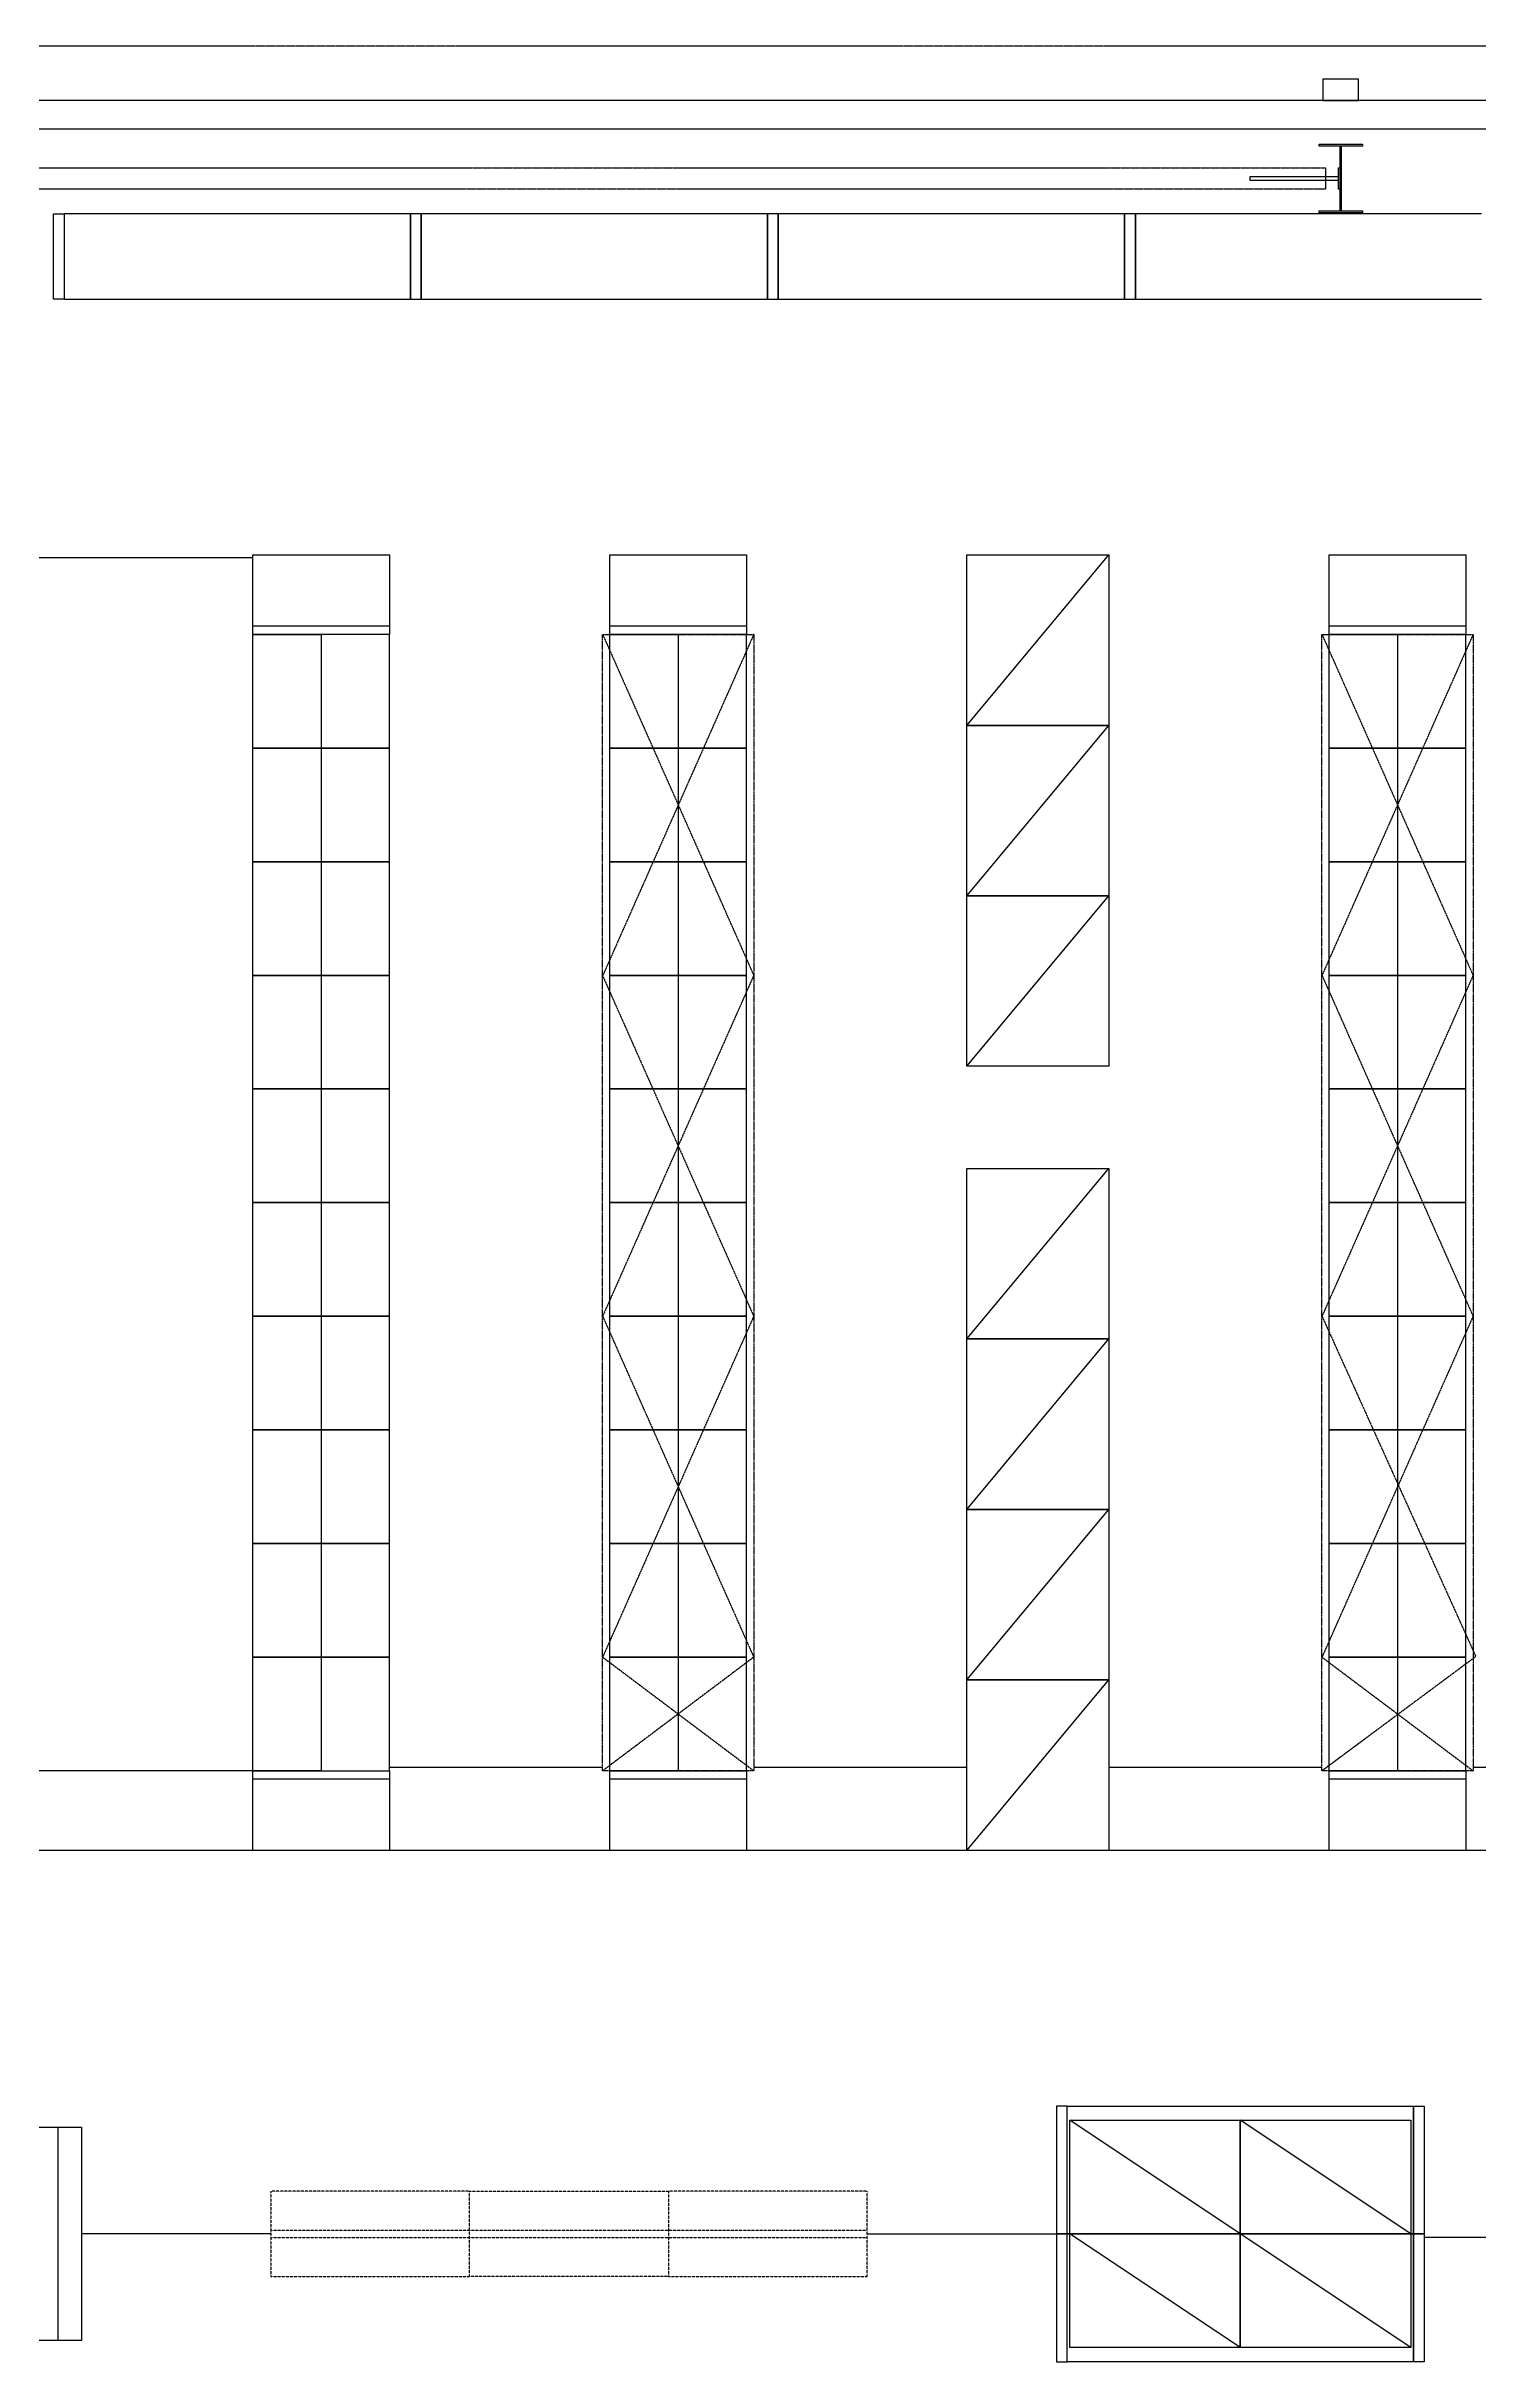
# Model space of a CAD drawing. Header units: millimetres. Extents: x -155 to 94595, y -3153 to 63413.
# Drawn here: x 15879 to 25967, y 46577 to 62877 of the extents above; entities that cross this region are included whole.
import ezdxf

# ---------------------------------------------------------------- set-up
doc = ezdxf.new("R2010")
doc.units = ezdxf.units.MM
for name, pattern in [('REFERENCIA CAMPECHE$0$CA-BASE1$0$HIDDEN2', [0.1875, 0.125, -0.0625]), ('REFERENCIA CAMPECHE$0$DASHEDX2', [38.1, 25.4, -12.7]), ('REFERENCIA CAMPECHE$0$HIDDEN', [0.375, 0.25, -0.125]), ('REFERENCIA CAMPECHE$0$SO-BASE1$0$HIDDEN2', [0.1875, 0.125, -0.0625]), ('TRATTEGGIATA2', [0.375, 0.25, -0.125])]:
    doc.linetypes.add(name, pattern=pattern)
for name, color, linetype in [('2', 193, 'Continuous'), ('4', 251, 'Continuous'), ('5', 1, 'TRATTEGGIATA2'), ('6', 253, 'Continuous'), ('int', 185, 'Continuous'), ('wall', 5, 'Continuous')]:
    doc.layers.add(name, color=color, linetype=linetype)
doc.styles.add('REFERENCIA CAMPECHE$0$LETRITAS', font='ROMAN1.shx', dxfattribs={"width": 1.2, "height": 0.225})
doc.dimstyles.new('arch', dxfattribs={"dimtxt": 0.18, "dimasz": 0.18, "dimexe": 0.18, "dimexo": 0.0625, "dimgap": 0.09, "dimtad": 0, "dimtih": 1, "dimtoh": 1, "dimdec": 4, "dimzin": 0, "dimdsep": 46, "dimtxsty": 'Standard', "dimblk": 'OBLIQUE', "dimcen": 0.09, "dimclrt": 256, "dimadec": 0, "dimazin": 0, "dimtfac": 1, "dimtdec": 4, "dimtofl": 0, "dimtmove": 0, "dimatfit": 3, "dimldrblk": 'OBLIQUE', "dimfxl": 1, "dimtolj": 1, "dimtzin": 0, "dimarcsym": 0})

# ---------------------------------------------------------------- blocks, each defined once
blk = doc.blocks.new('_Oblique')
at = {"color": 0, "linetype": 'ByBlock', "lineweight": -2}
blk.add_line((-0.5, -0.5), (0.5, 0.5), dxfattribs=at)
blk = doc.blocks.new('*D209')
at = {"layer": '6', "color": 0, "lineweight": -2}
blk.add_line((21660, 47477), (22992, 47477), dxfattribs=at)
at = {"layer": 'Defpoints', "color": 0}
for p in [(21660, 47477), (22992, 47477), (22992, 47477)]:
    blk.add_point(p, dxfattribs=at)
at = {"layer": '6', "color": 0, "lineweight": -2, "xscale": 0.3, "yscale": 0.3, "zscale": 0.3, "rotation": 180}
blk.add_blockref('_Oblique', (21660, 47477), dxfattribs=at)
at = {"layer": '6', "color": 0, "lineweight": -2, "xscale": 0.3, "yscale": 0.3, "zscale": 0.3}
blk.add_blockref('_Oblique', (22992, 47477), dxfattribs=at)
at = {"layer": '6', "insert": (22326, 47477), "char_height": 0.225, "attachment_point": 5, "style": 'REFERENCIA CAMPECHE$0$LETRITAS'}
blk.add_mtext('\\A1;1331.80', dxfattribs=at)
blk = doc.blocks.new('*D211')
at = {"layer": '6', "color": 0, "lineweight": -2}
blk.add_line((17460, 47477), (16126, 47477), dxfattribs=at)
at = {"layer": 'Defpoints', "color": 0}
for p in [(16126, 47477), (16126, 47477), (17460, 47477)]:
    blk.add_point(p, dxfattribs=at)
at = {"layer": '6', "color": 0, "lineweight": -2, "xscale": 0.3, "yscale": 0.3, "zscale": 0.3, "rotation": 180}
blk.add_blockref('_Oblique', (16126, 47477), dxfattribs=at)
at = {"layer": '6', "color": 0, "lineweight": -2, "xscale": 0.3, "yscale": 0.3, "zscale": 0.3}
blk.add_blockref('_Oblique', (17460, 47477), dxfattribs=at)
at = {"layer": '6', "insert": (16793, 47477), "char_height": 0.225, "attachment_point": 5, "style": 'REFERENCIA CAMPECHE$0$LETRITAS'}
blk.add_mtext('\\A1;1334.67', dxfattribs=at)
blk = doc.blocks.new('*D215')
at = {"layer": '6', "color": 0, "lineweight": -2}
blk.add_line((26915, 47452), (25583, 47452), dxfattribs=at)
at = {"layer": 'Defpoints', "color": 0}
for p in [(25583, 47477), (25583, 47452), (26915, 47452)]:
    blk.add_point(p, dxfattribs=at)
at = {"layer": '6', "color": 0, "lineweight": -2, "xscale": 0.3, "yscale": 0.3, "zscale": 0.3, "rotation": 180}
blk.add_blockref('_Oblique', (25583, 47452), dxfattribs=at)
at = {"layer": '6', "color": 0, "lineweight": -2, "xscale": 0.3, "yscale": 0.3, "zscale": 0.3}
blk.add_blockref('_Oblique', (26915, 47452), dxfattribs=at)
at = {"layer": '6', "insert": (26249, 47452), "char_height": 0.225, "attachment_point": 5, "style": 'REFERENCIA CAMPECHE$0$LETRITAS'}
blk.add_mtext('\\A1;1332.40', dxfattribs=at)
blk = doc.blocks.new('*D311')
at = {"layer": '6', "color": 0, "lineweight": -2}
blk.add_line((17333, 59276), (15829, 59276), dxfattribs=at)
at = {"layer": 'Defpoints', "color": 0}
for p in [(15829, 59276), (15829, 59274), (17333, 59297)]:
    blk.add_point(p, dxfattribs=at)
at = {"layer": '6', "color": 0, "lineweight": -2, "xscale": 0.3, "yscale": 0.3, "zscale": 0.3, "rotation": 180}
blk.add_blockref('_Oblique', (15829, 59276), dxfattribs=at)
at = {"layer": '6', "color": 0, "lineweight": -2, "xscale": 0.3, "yscale": 0.3, "zscale": 0.3}
blk.add_blockref('_Oblique', (17333, 59276), dxfattribs=at)
at = {"layer": '6', "insert": (16581, 59276), "char_height": 0.225, "attachment_point": 5, "style": 'REFERENCIA CAMPECHE$0$LETRITAS'}
blk.add_mtext('\\A1;1504.02', dxfattribs=at)
blk = doc.blocks.new('*D314')
at = {"layer": '6', "color": 0, "lineweight": -2}
blk.add_line((17333, 50737), (15829, 50737), dxfattribs=at)
at = {"layer": 'Defpoints', "color": 0}
for p in [(15829, 50737), (15829, 50737), (17333, 50737)]:
    blk.add_point(p, dxfattribs=at)
at = {"layer": '6', "color": 0, "lineweight": -2, "xscale": 0.3, "yscale": 0.3, "zscale": 0.3, "rotation": 180}
blk.add_blockref('_Oblique', (15829, 50737), dxfattribs=at)
at = {"layer": '6', "color": 0, "lineweight": -2, "xscale": 0.3, "yscale": 0.3, "zscale": 0.3}
blk.add_blockref('_Oblique', (17333, 50737), dxfattribs=at)
at = {"layer": '6', "insert": (16581, 50737), "char_height": 0.225, "attachment_point": 5, "style": 'REFERENCIA CAMPECHE$0$LETRITAS'}
blk.add_mtext('\\A1;1504.02', dxfattribs=at)
blk = doc.blocks.new('*D315')
at = {"layer": '6', "color": 0, "lineweight": -2}
blk.add_line((19797, 50760), (18297, 50760), dxfattribs=at)
at = {"layer": 'Defpoints', "color": 0}
for p in [(18297, 50760), (18297, 50760), (19797, 50760)]:
    blk.add_point(p, dxfattribs=at)
at = {"layer": '6', "color": 0, "lineweight": -2, "xscale": 0.3, "yscale": 0.3, "zscale": 0.3, "rotation": 180}
blk.add_blockref('_Oblique', (18297, 50760), dxfattribs=at)
at = {"layer": '6', "color": 0, "lineweight": -2, "xscale": 0.3, "yscale": 0.3, "zscale": 0.3}
blk.add_blockref('_Oblique', (19797, 50760), dxfattribs=at)
at = {"layer": '6', "insert": (19047, 50760), "char_height": 0.225, "attachment_point": 5, "style": 'REFERENCIA CAMPECHE$0$LETRITAS'}
blk.add_mtext('\\A1;1500.00', dxfattribs=at)
blk = doc.blocks.new('*D316')
at = {"layer": '6', "color": 0, "lineweight": -2}
blk.add_line((22363, 50760), (20861, 50760), dxfattribs=at)
at = {"layer": 'Defpoints', "color": 0}
for p in [(20861, 50760), (20861, 50760), (22363, 50760)]:
    blk.add_point(p, dxfattribs=at)
at = {"layer": '6', "color": 0, "lineweight": -2, "xscale": 0.3, "yscale": 0.3, "zscale": 0.3, "rotation": 180}
blk.add_blockref('_Oblique', (20861, 50760), dxfattribs=at)
at = {"layer": '6', "color": 0, "lineweight": -2, "xscale": 0.3, "yscale": 0.3, "zscale": 0.3}
blk.add_blockref('_Oblique', (22363, 50760), dxfattribs=at)
at = {"layer": '6', "insert": (21612, 50760), "char_height": 0.225, "attachment_point": 5, "style": 'REFERENCIA CAMPECHE$0$LETRITAS'}
blk.add_mtext('\\A1;1502.00', dxfattribs=at)
blk = doc.blocks.new('*D317')
at = {"layer": '6', "color": 0, "lineweight": -2}
blk.add_line((24863, 50760), (23363, 50760), dxfattribs=at)
at = {"layer": 'Defpoints', "color": 0}
for p in [(23363, 50760), (23363, 50760), (24863, 50760)]:
    blk.add_point(p, dxfattribs=at)
at = {"layer": '6', "color": 0, "lineweight": -2, "xscale": 0.3, "yscale": 0.3, "zscale": 0.3, "rotation": 180}
blk.add_blockref('_Oblique', (23363, 50760), dxfattribs=at)
at = {"layer": '6', "color": 0, "lineweight": -2, "xscale": 0.3, "yscale": 0.3, "zscale": 0.3}
blk.add_blockref('_Oblique', (24863, 50760), dxfattribs=at)
at = {"layer": '6', "insert": (24113, 50760), "char_height": 0.225, "attachment_point": 5, "style": 'REFERENCIA CAMPECHE$0$LETRITAS'}
blk.add_mtext('\\A1;1500.00', dxfattribs=at)
blk = doc.blocks.new('*D318')
at = {"layer": '6', "color": 0, "lineweight": -2}
blk.add_line((27431, 50760), (25927, 50760), dxfattribs=at)
at = {"layer": 'Defpoints', "color": 0}
for p in [(25927, 50760), (25927, 50760), (27431, 50760)]:
    blk.add_point(p, dxfattribs=at)
at = {"layer": '6', "color": 0, "lineweight": -2, "xscale": 0.3, "yscale": 0.3, "zscale": 0.3, "rotation": 180}
blk.add_blockref('_Oblique', (25927, 50760), dxfattribs=at)
at = {"layer": '6', "color": 0, "lineweight": -2, "xscale": 0.3, "yscale": 0.3, "zscale": 0.3}
blk.add_blockref('_Oblique', (27431, 50760), dxfattribs=at)
at = {"layer": '6', "insert": (26679, 50760), "char_height": 0.225, "attachment_point": 5, "style": 'REFERENCIA CAMPECHE$0$LETRITAS'}
blk.add_mtext('\\A1;1504.00', dxfattribs=at)

msp = doc.modelspace()

# ---------------------------------------------------------------- linework, layer by layer
at = {"layer": '2'}
for p, q in [((18443.46, 61696.99), (16005.06, 61696.99)), ((16005.06, 61696.99), (16005.06, 61096.99)), ((18443.46, 61096.99), (18443.46, 61696.99)), ((20958.06, 61696.99), (18519.66, 61696.99)), ((18519.66, 61696.99), (18519.66, 61096.99)), ((20958.06, 61096.99), (20958.06, 61696.99)), ((23472.66, 61696.99), (21034.26, 61696.99)), ((21034.26, 61696.99), (21034.26, 61096.99)), ((23472.66, 61096.99), (23472.66, 61696.99)), ((25987.26, 61696.99), (23548.86, 61696.99)), ((23548.86, 61696.99), (23548.86, 61096.99)), ((16005.06, 61096.99), (18443.46, 61096.99)), ((18519.66, 61096.99), (20958.06, 61096.99)), ((21034.26, 61096.99), (23472.66, 61096.99)), ((23548.86, 61096.99), (25987.26, 61096.99)), ((17332.882, 59296.99), (18296.882, 59296.99)), ((17332.882, 58736.99), (17332.882, 59296.99)), ((18296.882, 59296.99), (18296.882, 58736.99)), ((19846.882, 59296.99), (20810.882, 59296.99)), ((19846.882, 58736.99), (19846.882, 59296.99)), ((20810.882, 59296.99), (20810.882, 58736.99)), ((22362.882, 58096.99), (22362.882, 59296.99)), ((22362.882, 59296.99), (23362.882, 59296.99)), ((22362.882, 58096.99), (23362.882, 59296.99)), ((23362.882, 59296.99), (23362.882, 58096.99)), ((24912.882, 59296.99), (25876.882, 59296.99)), ((24912.882, 58736.99), (24912.882, 59296.99)), ((25876.882, 59296.99), (25876.882, 58736.99)), ((17332.882, 58796.99), (18296.882, 58796.99)), ((18296.882, 58736.99), (17332.882, 58736.99)), ((17332.882, 57936.99), (17332.882, 58736.99)), ((17332.882, 58736.99), (17814.882, 58736.99)), ((17814.882, 58736.99), (17814.882, 57936.99)), ((18296.882, 58736.99), (17814.882, 58736.99)), ((17814.882, 58736.99), (17814.882, 57936.99)), ((18296.882, 57936.99), (18296.882, 58736.99)), ((19846.882, 58796.99), (20810.882, 58796.99)), ((20810.882, 58736.99), (19846.882, 58736.99)), ((19846.882, 57936.99), (19846.882, 58736.99)), ((19846.882, 58736.99), (20328.882, 58736.99)), ((20328.882, 58736.99), (20328.882, 57936.99)), ((20810.882, 58736.99), (20328.882, 58736.99)), ((20328.882, 58736.99), (20328.882, 57936.99)), ((20810.882, 57936.99), (20810.882, 58736.99)), ((24912.882, 58796.99), (25876.882, 58796.99)), ((25876.882, 58736.99), (24912.882, 58736.99)), ((24912.882, 57936.99), (24912.882, 58736.99)), ((24912.882, 58736.99), (25394.882, 58736.99)), ((25394.882, 58736.99), (25394.882, 57936.99)), ((25876.882, 58736.99), (25394.882, 58736.99)), ((25394.882, 58736.99), (25394.882, 57936.99)), ((25876.882, 57936.99), (25876.882, 58736.99)), ((23362.882, 58096.99), (22362.882, 58096.99)), ((22362.882, 56896.99), (22362.882, 58096.99)), ((22362.882, 58096.99), (23362.882, 58096.99)), ((22362.882, 56896.99), (23362.882, 58096.99)), ((23362.882, 58096.99), (23362.882, 56896.99)), ((17332.882, 57136.99), (17332.882, 57936.99)), ((17332.882, 57936.99), (17814.882, 57936.99)), ((17814.882, 57936.99), (17332.882, 57936.99)), ((17814.882, 57936.99), (17814.882, 57136.99)), ((18296.882, 57936.99), (17814.882, 57936.99)), ((17814.882, 57936.99), (17814.882, 57136.99)), ((17814.882, 57936.99), (18296.882, 57936.99)), ((18296.882, 57136.99), (18296.882, 57936.99)), ((19846.882, 57136.99), (19846.882, 57936.99)), ((19846.882, 57936.99), (20328.882, 57936.99)), ((20328.882, 57936.99), (19846.882, 57936.99)), ((20328.882, 57936.99), (20328.882, 57136.99)), ((20810.882, 57936.99), (20328.882, 57936.99)), ((20328.882, 57936.99), (20328.882, 57136.99)), ((20328.882, 57936.99), (20810.882, 57936.99)), ((20810.882, 57136.99), (20810.882, 57936.99)), ((24912.882, 57136.99), (24912.882, 57936.99)), ((24912.882, 57936.99), (25394.882, 57936.99)), ((25394.882, 57936.99), (24912.882, 57936.99)), ((25394.882, 57936.99), (25394.882, 57136.99)), ((25876.882, 57936.99), (25394.882, 57936.99)), ((25394.882, 57936.99), (25394.882, 57136.99)), ((25394.882, 57936.99), (25876.882, 57936.99)), ((25876.882, 57136.99), (25876.882, 57936.99)), ((17814.882, 57136.99), (17332.882, 57136.99)), ((17332.882, 56336.99), (17332.882, 57136.99)), ((17332.882, 57136.99), (17814.882, 57136.99)), ((17814.882, 57136.99), (18296.882, 57136.99)), ((17814.882, 57136.99), (17814.882, 56336.99)), ((18296.882, 57136.99), (17814.882, 57136.99)), ((17814.882, 57136.99), (17814.882, 56336.99)), ((18296.882, 56336.99), (18296.882, 57136.99)), ((20328.882, 57136.99), (19846.882, 57136.99)), ((19846.882, 56336.99), (19846.882, 57136.99)), ((19846.882, 57136.99), (20328.882, 57136.99)), ((20328.882, 57136.99), (20810.882, 57136.99)), ((20328.882, 57136.99), (20328.882, 56336.99)), ((20810.882, 57136.99), (20328.882, 57136.99)), ((20328.882, 57136.99), (20328.882, 56336.99)), ((20810.882, 56336.99), (20810.882, 57136.99)), ((25394.882, 57136.99), (24912.882, 57136.99)), ((24912.882, 56336.99), (24912.882, 57136.99)), ((24912.882, 57136.99), (25394.882, 57136.99)), ((25394.882, 57136.99), (25876.882, 57136.99)), ((25394.882, 57136.99), (25394.882, 56336.99)), ((25876.882, 57136.99), (25394.882, 57136.99)), ((25394.882, 57136.99), (25394.882, 56336.99)), ((25876.882, 56336.99), (25876.882, 57136.99)), ((23362.882, 56896.99), (22362.882, 56896.99)), ((22362.882, 55696.99), (22362.882, 56896.99)), ((22362.882, 56896.99), (23362.882, 56896.99)), ((22362.882, 55696.99), (23362.882, 56896.99)), ((23362.882, 56896.99), (23362.882, 55696.99)), ((17814.882, 56336.99), (17332.882, 56336.99)), ((17332.882, 55536.99), (17332.882, 56336.99)), ((17332.882, 56336.99), (17814.882, 56336.99)), ((17814.882, 56336.99), (18296.882, 56336.99)), ((17814.882, 56336.99), (17814.882, 55536.99)), ((18296.882, 56336.99), (17814.882, 56336.99)), ((17814.882, 56336.99), (17814.882, 55536.99)), ((18296.882, 55536.99), (18296.882, 56336.99)), ((20328.882, 56336.99), (19846.882, 56336.99)), ((19846.882, 55536.99), (19846.882, 56336.99)), ((19846.882, 56336.99), (20328.882, 56336.99)), ((20328.882, 56336.99), (20810.882, 56336.99)), ((20328.882, 56336.99), (20328.882, 55536.99)), ((20810.882, 56336.99), (20328.882, 56336.99)), ((20328.882, 56336.99), (20328.882, 55536.99)), ((20810.882, 55536.99), (20810.882, 56336.99)), ((25394.882, 56336.99), (24912.882, 56336.99)), ((24912.882, 55536.99), (24912.882, 56336.99)), ((24912.882, 56336.99), (25394.882, 56336.99)), ((25394.882, 56336.99), (25876.882, 56336.99)), ((25394.882, 56336.99), (25394.882, 55536.99)), ((25876.882, 56336.99), (25394.882, 56336.99)), ((25394.882, 56336.99), (25394.882, 55536.99)), ((25876.882, 55536.99), (25876.882, 56336.99)), ((23362.882, 55696.99), (22362.882, 55696.99)), ((17814.882, 55536.99), (17332.882, 55536.99)), ((17332.882, 54736.99), (17332.882, 55536.99)), ((17332.882, 55536.99), (17814.882, 55536.99)), ((17814.882, 55536.99), (18296.882, 55536.99)), ((17814.882, 55536.99), (17814.882, 54736.99)), ((18296.882, 55536.99), (17814.882, 55536.99)), ((17814.882, 55536.99), (17814.882, 54736.99)), ((18296.882, 54736.99), (18296.882, 55536.99)), ((20328.882, 55536.99), (19846.882, 55536.99)), ((19846.882, 54736.99), (19846.882, 55536.99)), ((19846.882, 55536.99), (20328.882, 55536.99)), ((20328.882, 55536.99), (20810.882, 55536.99)), ((20328.882, 55536.99), (20328.882, 54736.99)), ((20810.882, 55536.99), (20328.882, 55536.99)), ((20328.882, 55536.99), (20328.882, 54736.99)), ((20810.882, 54736.99), (20810.882, 55536.99)), ((25394.882, 55536.99), (24912.882, 55536.99)), ((24912.882, 54736.99), (24912.882, 55536.99)), ((24912.882, 55536.99), (25394.882, 55536.99)), ((25394.882, 55536.99), (25876.882, 55536.99)), ((25394.882, 55536.99), (25394.882, 54736.99)), ((25876.882, 55536.99), (25394.882, 55536.99)), ((25394.882, 55536.99), (25394.882, 54736.99)), ((25876.882, 54736.99), (25876.882, 55536.99)), ((22362.882, 53776.99), (22362.882, 54976.99)), ((22362.882, 54976.99), (23362.882, 54976.99)), ((22362.882, 53776.99), (23362.882, 54976.99)), ((23362.882, 54976.99), (23362.882, 53776.99)), ((17814.882, 54736.99), (17332.882, 54736.99)), ((17332.882, 53936.99), (17332.882, 54736.99)), ((17332.882, 54736.99), (17814.882, 54736.99)), ((17814.882, 54736.99), (18296.882, 54736.99)), ((17814.882, 54736.99), (17814.882, 53936.99)), ((18296.882, 54736.99), (17814.882, 54736.99)), ((17814.882, 54736.99), (17814.882, 53936.99)), ((18296.882, 53936.99), (18296.882, 54736.99)), ((20328.882, 54736.99), (19846.882, 54736.99)), ((19846.882, 53936.99), (19846.882, 54736.99)), ((19846.882, 54736.99), (20328.882, 54736.99)), ((20328.882, 54736.99), (20810.882, 54736.99)), ((20328.882, 54736.99), (20328.882, 53936.99)), ((20810.882, 54736.99), (20328.882, 54736.99)), ((20328.882, 54736.99), (20328.882, 53936.99)), ((20810.882, 53936.99), (20810.882, 54736.99)), ((25394.882, 54736.99), (24912.882, 54736.99)), ((24912.882, 53936.99), (24912.882, 54736.99)), ((24912.882, 54736.99), (25394.882, 54736.99)), ((25394.882, 54736.99), (25876.882, 54736.99)), ((25394.882, 54736.99), (25394.882, 53936.99)), ((25876.882, 54736.99), (25394.882, 54736.99)), ((25394.882, 54736.99), (25394.882, 53936.99)), ((25876.882, 53936.99), (25876.882, 54736.99)), ((17814.882, 53936.99), (17332.882, 53936.99)), ((17332.882, 53136.99), (17332.882, 53936.99)), ((17332.882, 53936.99), (17814.882, 53936.99)), ((17814.882, 53936.99), (18296.882, 53936.99)), ((17814.882, 53936.99), (17814.882, 53136.99)), ((18296.882, 53936.99), (17814.882, 53936.99)), ((17814.882, 53936.99), (17814.882, 53136.99)), ((18296.882, 53136.99), (18296.882, 53936.99)), ((20328.882, 53936.99), (19846.882, 53936.99)), ((19846.882, 53136.99), (19846.882, 53936.99)), ((19846.882, 53936.99), (20328.882, 53936.99)), ((20328.882, 53936.99), (20810.882, 53936.99)), ((20328.882, 53936.99), (20328.882, 53136.99)), ((20810.882, 53936.99), (20328.882, 53936.99)), ((20328.882, 53936.99), (20328.882, 53136.99)), ((20810.882, 53136.99), (20810.882, 53936.99)), ((25394.882, 53936.99), (24912.882, 53936.99)), ((24912.882, 53136.99), (24912.882, 53936.99)), ((24912.882, 53936.99), (25394.882, 53936.99)), ((25394.882, 53936.99), (25876.882, 53936.99)), ((25394.882, 53936.99), (25394.882, 53136.99)), ((25876.882, 53936.99), (25394.882, 53936.99)), ((25394.882, 53936.99), (25394.882, 53136.99)), ((25876.882, 53136.99), (25876.882, 53936.99)), ((23362.882, 53776.99), (22362.882, 53776.99)), ((22362.882, 52576.99), (22362.882, 53776.99)), ((22362.882, 53776.99), (23362.882, 53776.99)), ((22362.882, 52576.99), (23362.882, 53776.99)), ((23362.882, 53776.99), (23362.882, 52576.99)), ((17814.882, 53136.99), (17332.882, 53136.99)), ((17332.882, 52336.99), (17332.882, 53136.99)), ((17332.882, 53136.99), (17814.882, 53136.99)), ((17814.882, 53136.99), (18296.882, 53136.99)), ((17814.882, 53136.99), (17814.882, 52336.99)), ((18296.882, 53136.99), (17814.882, 53136.99)), ((17814.882, 53136.99), (17814.882, 52336.99)), ((18296.882, 52336.99), (18296.882, 53136.99)), ((20328.882, 53136.99), (19846.882, 53136.99)), ((19846.882, 52336.99), (19846.882, 53136.99)), ((19846.882, 53136.99), (20328.882, 53136.99)), ((20328.882, 53136.99), (20810.882, 53136.99)), ((20328.882, 53136.99), (20328.882, 52336.99)), ((20810.882, 53136.99), (20328.882, 53136.99)), ((20328.882, 53136.99), (20328.882, 52336.99)), ((20810.882, 52336.99), (20810.882, 53136.99)), ((25394.882, 53136.99), (24912.882, 53136.99)), ((24912.882, 52336.99), (24912.882, 53136.99)), ((24912.882, 53136.99), (25394.882, 53136.99)), ((25394.882, 53136.99), (25876.882, 53136.99)), ((25394.882, 53136.99), (25394.882, 52336.99)), ((25876.882, 53136.99), (25394.882, 53136.99)), ((25394.882, 53136.99), (25394.882, 52336.99)), ((25876.882, 52336.99), (25876.882, 53136.99)), ((23362.882, 52576.99), (22362.882, 52576.99)), ((22362.882, 51376.99), (22362.882, 52576.99)), ((22362.882, 52576.99), (23362.882, 52576.99)), ((22362.882, 51376.99), (23362.882, 52576.99)), ((23362.882, 52576.99), (23362.882, 51376.99)), ((17814.882, 52336.99), (17332.882, 52336.99)), ((17332.882, 51536.99), (17332.882, 52336.99)), ((17332.882, 52336.99), (17814.882, 52336.99)), ((17814.882, 52336.99), (18296.882, 52336.99)), ((17814.882, 52336.99), (17814.882, 51536.99)), ((18296.882, 52336.99), (17814.882, 52336.99)), ((17814.882, 52336.99), (17814.882, 51536.99)), ((18296.882, 51536.99), (18296.882, 52336.99)), ((20328.882, 52336.99), (19846.882, 52336.99)), ((19846.882, 51536.99), (19846.882, 52336.99)), ((19846.882, 52336.99), (20328.882, 52336.99)), ((20328.882, 52336.99), (20810.882, 52336.99)), ((20328.882, 52336.99), (20328.882, 51536.99)), ((20810.882, 52336.99), (20328.882, 52336.99)), ((20328.882, 52336.99), (20328.882, 51536.99)), ((20810.882, 51536.99), (20810.882, 52336.99)), ((25394.882, 52336.99), (24912.882, 52336.99)), ((24912.882, 51536.99), (24912.882, 52336.99)), ((24912.882, 52336.99), (25394.882, 52336.99)), ((25394.882, 52336.99), (25876.882, 52336.99)), ((25394.882, 52336.99), (25394.882, 51536.99)), ((25876.882, 52336.99), (25394.882, 52336.99)), ((25394.882, 52336.99), (25394.882, 51536.99)), ((25876.882, 51536.99), (25876.882, 52336.99)), ((17814.882, 51536.99), (17332.882, 51536.99)), ((17332.882, 50736.99), (17332.882, 51536.99)), ((17332.882, 51536.99), (17814.882, 51536.99)), ((17814.882, 51536.99), (18296.882, 51536.99)), ((17814.882, 51536.99), (17814.882, 50736.99)), ((18296.882, 51536.99), (17814.882, 51536.99)), ((17814.882, 51536.99), (17814.882, 50736.99)), ((18296.882, 50736.99), (18296.882, 51536.99)), ((20328.882, 51536.99), (19846.882, 51536.99)), ((19846.882, 50736.99), (19846.882, 51536.99)), ((19846.882, 51536.99), (20328.882, 51536.99)), ((20328.882, 51536.99), (20810.882, 51536.99)), ((20328.882, 51536.99), (20328.882, 50736.99)), ((20810.882, 51536.99), (20328.882, 51536.99)), ((20328.882, 51536.99), (20328.882, 50736.99)), ((20810.882, 50736.99), (20810.882, 51536.99)), ((25394.882, 51536.99), (24912.882, 51536.99)), ((24912.882, 50736.99), (24912.882, 51536.99)), ((24912.882, 51536.99), (25394.882, 51536.99)), ((25394.882, 51536.99), (25876.882, 51536.99)), ((25394.882, 51536.99), (25394.882, 50736.99)), ((25876.882, 51536.99), (25394.882, 51536.99)), ((25394.882, 51536.99), (25394.882, 50736.99)), ((25876.882, 50736.99), (25876.882, 51536.99)), ((23362.882, 51376.99), (22362.882, 51376.99)), ((22362.882, 50176.99), (22362.882, 51376.99)), ((22362.882, 51376.99), (23362.882, 51376.99)), ((22362.882, 50176.99), (23362.882, 51376.99)), ((23362.882, 51376.99), (23362.882, 50176.99)), ((17814.882, 50736.99), (17332.882, 50736.99)), ((17332.882, 50176.99), (17332.882, 50736.99)), ((17332.882, 50736.99), (18296.882, 50736.99)), ((17814.882, 50736.99), (18296.882, 50736.99)), ((18296.882, 50736.99), (18296.882, 50176.99)), ((20328.882, 50736.99), (19846.882, 50736.99)), ((19846.882, 50176.99), (19846.882, 50736.99)), ((19846.882, 50736.99), (20810.882, 50736.99)), ((20328.882, 50736.99), (20810.882, 50736.99)), ((20810.882, 50736.99), (20810.882, 50176.99)), ((25394.882, 50736.99), (24912.882, 50736.99)), ((24912.882, 50176.99), (24912.882, 50736.99)), ((24912.882, 50736.99), (25876.882, 50736.99)), ((25394.882, 50736.99), (25876.882, 50736.99)), ((25876.882, 50736.99), (25876.882, 50176.99)), ((18296.882, 50676.99), (17332.882, 50676.99)), ((20810.882, 50676.99), (19846.882, 50676.99)), ((25876.882, 50676.99), (24912.882, 50676.99)), ((18296.882, 50176.99), (17332.882, 50176.99)), ((20810.882, 50176.99), (19846.882, 50176.99)), ((23362.882, 50176.99), (22362.882, 50176.99)), ((25876.882, 50176.99), (24912.882, 50176.99)), ((23068.395, 47476.99), (23068.395, 48376.99)), ((23068.395, 48376.99), (25506.795, 48376.99)), ((23087.595, 47476.99), (23087.595, 48276.99)), ((23087.595, 48276.99), (24287.595, 48276.99)), ((24287.595, 47476.99), (23087.595, 48276.99)), ((24287.595, 48276.99), (24287.595, 47476.99)), ((24287.595, 47476.99), (24287.595, 48276.99)), ((24287.595, 48276.99), (25487.595, 48276.99)), ((25487.595, 47476.99), (24287.595, 48276.99)), ((25487.595, 48276.99), (25487.595, 47476.99)), ((25506.795, 48376.99), (25506.795, 47476.99)), ((15405.727, 48226.99), (16125.727, 48226.99)), ((15960.727, 48226.99), (15960.727, 46726.99)), ((16125.727, 48226.99), (16125.727, 46726.99)), ((25506.795, 47476.99), (23068.395, 47476.99)), ((23068.395, 46576.99), (23068.395, 47476.99)), ((23068.395, 47476.99), (25506.795, 47476.99)), ((23087.595, 46676.99), (23087.595, 47476.99)), ((23087.595, 47476.99), (24287.595, 47476.99)), ((24287.595, 46676.99), (23087.595, 47476.99)), ((24287.595, 47476.99), (23087.595, 47476.99)), ((24287.595, 47476.99), (24287.595, 46676.99)), ((24287.595, 46676.99), (24287.595, 47476.99)), ((24287.595, 47476.99), (25487.595, 47476.99)), ((25487.595, 46676.99), (24287.595, 47476.99)), ((25487.595, 47476.99), (24287.595, 47476.99)), ((25487.595, 47476.99), (25487.595, 46676.99)), ((25506.795, 47476.99), (25506.795, 46576.99)), ((16125.727, 46726.99), (15405.727, 46726.99)), ((24287.595, 46676.99), (23087.595, 46676.99)), ((25487.595, 46676.99), (24287.595, 46676.99)), ((25506.795, 46576.99), (23068.395, 46576.99))]:
    msp.add_line(p, q, dxfattribs=at)
at = {"layer": '2', "linetype": 'REFERENCIA CAMPECHE$0$DASHEDX2', "ltscale": 0.0075}
for p, q in [((18860.398, 47776.99), (17460.398, 47776.99)), ((17460.398, 47776.99), (17460.398, 47176.99)), ((18860.398, 47176.99), (18860.398, 47776.99)), ((18860.398, 47176.99), (18860.398, 47776.99)), ((18860.398, 47776.99), (20260.398, 47776.99)), ((20260.398, 47776.99), (20260.398, 47176.99)), ((21660.398, 47776.99), (20260.398, 47776.99)), ((20260.398, 47776.99), (20260.398, 47176.99)), ((21660.398, 47176.99), (21660.398, 47776.99)), ((17460.398, 47501.99), (21660.398, 47501.99)), ((17460.398, 47451.99), (21660.398, 47451.99)), ((17460.398, 47176.99), (18860.398, 47176.99)), ((20260.398, 47176.99), (18860.398, 47176.99)), ((20260.398, 47176.99), (21660.398, 47176.99))]:
    msp.add_line(p, q, dxfattribs=at)
at = {"layer": '4'}
msp.add_lwpolyline([(24869.86, 62496.989), (25119.86, 62496.989), (25119.86, 62646.989), (24869.86, 62646.989)], close=True, dxfattribs=at)
at = {"layer": '5', "linetype": 'REFERENCIA CAMPECHE$0$SO-BASE1$0$HIDDEN2'}
msp.add_line((94584.86, 62877.489), (204.86, 62877.489), dxfattribs=at)
at = {"layer": '5', "ltscale": 2.5}
msp.add_lwpolyline([(46208.882, 62296.99), (46208.882, 62296.99), (46205.882, 50176.99), (10138.86, 50176.99)], dxfattribs=at)
at = {"layer": 'int'}
for p, q in [((15928.86, 61096.99), (15928.86, 61696.99)), ((15928.86, 61696.99), (16005.06, 61696.99)), ((16005.06, 61696.99), (16005.06, 61096.99)), ((18443.46, 61696.99), (18443.46, 61096.99)), ((18519.66, 61696.99), (18443.46, 61696.99)), ((18519.66, 61096.99), (18519.66, 61696.99)), ((20958.06, 61696.99), (20958.06, 61096.99)), ((21034.26, 61696.99), (20958.06, 61696.99)), ((21034.26, 61096.99), (21034.26, 61696.99)), ((23472.66, 61696.99), (23472.66, 61096.99)), ((23548.86, 61696.99), (23472.66, 61696.99)), ((23548.86, 61096.99), (23548.86, 61696.99)), ((16005.06, 61096.99), (15928.86, 61096.99)), ((18443.46, 61096.99), (18519.66, 61096.99)), ((20958.06, 61096.99), (21034.26, 61096.99)), ((23472.66, 61096.99), (23548.86, 61096.99)), ((23068.395, 48376.99), (22992.195, 48376.99)), ((22992.195, 48376.99), (22992.195, 47476.99)), ((23068.395, 47476.99), (23068.395, 48376.99)), ((25506.795, 47476.99), (25506.795, 48376.99)), ((25506.795, 48376.99), (25582.995, 48376.99)), ((25582.995, 48376.99), (25582.995, 47476.99)), ((22992.195, 47476.99), (23068.395, 47476.99)), ((23068.395, 47476.99), (22992.195, 47476.99)), ((22992.195, 47476.99), (22992.195, 46576.99)), ((23068.395, 46576.99), (23068.395, 47476.99)), ((25582.995, 47476.99), (25506.795, 47476.99)), ((25506.795, 46576.99), (25506.795, 47476.99)), ((25506.795, 47476.99), (25582.995, 47476.99)), ((25582.995, 47476.99), (25582.995, 46576.99)), ((22992.195, 46576.99), (23068.395, 46576.99)), ((25582.995, 46576.99), (25506.795, 46576.99))]:
    msp.add_line(p, q, dxfattribs=at)
at = {"layer": 'int', "linetype": 'REFERENCIA CAMPECHE$0$HIDDEN'}
for p, q in [((20860.882, 58736.99), (19796.882, 56333.799)), ((19796.882, 58736.99), (20860.882, 56336.99)), ((19796.882, 50736.99), (19796.882, 58736.99)), ((19796.882, 58736.99), (20860.882, 58736.99)), ((20860.882, 58736.99), (20860.882, 50736.99)), ((25926.882, 58736.99), (24862.882, 56336.99)), ((24862.882, 58736.99), (25926.882, 56336.99)), ((24862.882, 50736.99), (24862.882, 58736.99)), ((24862.882, 58736.99), (25926.882, 58736.99)), ((25926.882, 58736.99), (25926.882, 50736.99)), ((20860.882, 56336.99), (19796.882, 53936.99)), ((19796.882, 56333.799), (20860.882, 53936.99)), ((24862.882, 56336.99), (25926.882, 53936.99)), ((25926.882, 56336.99), (24862.882, 53936.99)), ((20860.882, 53936.99), (19796.882, 51536.99)), ((19796.882, 53936.99), (20860.882, 51536.99)), ((25926.882, 53936.99), (24862.882, 51536.99)), ((24862.882, 53936.99), (25946.08, 51541.091)), ((19796.882, 51536.99), (20860.882, 50736.99)), ((20860.882, 51536.99), (19796.882, 50736.99)), ((20860.882, 51536.99), (20860.882, 51536.99)), ((25946.08, 51541.091), (24862.882, 50736.99)), ((24862.882, 51536.99), (25926.882, 50736.99)), ((25946.08, 51541.091), (25946.08, 51541.091)), ((20860.882, 50736.99), (19796.882, 50736.99)), ((20860.882, 50736.99), (20860.882, 50736.99)), ((25926.882, 50736.99), (24862.882, 50736.99)), ((25926.882, 50736.99), (25926.882, 50736.99))]:
    msp.add_line(p, q, dxfattribs=at)
at = {"layer": 'wall', "linetype": 'REFERENCIA CAMPECHE$0$CA-BASE1$0$HIDDEN2'}
for p, q in [((12988.51, 62021.989), (24888.51, 62021.989)), ((24888.51, 62021.989), (24888.51, 61871.989)), ((24888.51, 61871.989), (12988.51, 61871.989))]:
    msp.add_line(p, q, dxfattribs=at)
at = {"layer": 'wall'}
for points in [[(46553.266, 62496.989), (244.86, 62496.989), (244.86, 49625.191), (444.86, 49625.191), (444.86, 62296.989), (46553.266, 62296.989)], [(24842.36, 62188.489), (25147.36, 62188.489), (25147.36, 62175.489), (24842.36, 62175.489)], [(24991.86, 61718.489), (24991.86, 62175.489), (24997.86, 62175.489), (24997.86, 61718.489)], [(24842.36, 61718.489), (25147.36, 61718.489), (25147.36, 61705.489), (24842.36, 61705.489)]]:
    msp.add_lwpolyline(points, close=True, dxfattribs=at)
at = {"layer": 'wall', "linetype": 'Continuous'}
for points in [[(24354.445, 61959.59), (24354.445, 61934.389), (24979.03, 61934.389), (24979.03, 61959.59)], [(24979.03, 62021.989), (24988.51, 62021.989), (24988.51, 61871.989), (24979.03, 61871.989)]]:
    msp.add_lwpolyline(points, close=True, dxfattribs=at)

# ---------------------------------------------------------------- dimensions: what is measured, and where the dimension line sits
at = {"layer": '6'}
for base, p1, p2, picture, middle in [((15828.86, 59275.713), (17332.882, 59296.99), (15828.86, 59274.299), '*D311', (16580.871, 59275.963)), ((15828.86, 50736.99), (17332.882, 50736.99), (15828.86, 50736.99), '*D314', (16580.871, 50737.239)), ((18296.882, 50759.678), (19796.882, 50759.678), (18296.882, 50759.678), '*D315', (19046.882, 50759.928)), ((20860.882, 50759.678), (22362.882, 50759.678), (20860.882, 50759.678), '*D316', (21611.882, 50759.928)), ((23362.882, 50759.678), (24862.882, 50759.678), (23362.882, 50759.678), '*D317', (24112.882, 50759.928)), ((25926.882, 50759.678), (27430.882, 50759.678), (25926.882, 50759.678), '*D318', (26678.882, 50759.928)), ((16125.727, 47476.99), (17460.398, 47476.99), (16125.727, 47476.99), '*D211', (16793.063, 47477.239)), ((25582.995, 47451.99), (26915.398, 47451.99), (25582.995, 47476.99), '*D215', (26249.197, 47452.239))]:
    dim = msp.add_linear_dim(base=base, p1=p1, p2=p2, angle=180, dimstyle='arch', override={"dimtxt": 0.225, "dimasz": 0.3, "dimexe": 0.09, "dimexo": 0.495, "dimgap": 0.036, "dimtih": 0, "dimtoh": 0, "dimdec": 2, "dimtxsty": 'REFERENCIA CAMPECHE$0$LETRITAS', "dimcen": 0.15, "dimse1": 1, "dimse2": 1, "dimadec": 2, "dimtofl": 1, "dimtvp": 1.11}, dxfattribs=at)
    dim.commit()
    dim.dimension.update_dxf_attribs({"geometry": picture, "text_midpoint": middle})
dim = msp.add_linear_dim(base=(22992.195, 47476.99), p1=(21660.398, 47476.99), p2=(22992.195, 47476.99), dimstyle='arch', override={"dimtxt": 0.225, "dimasz": 0.3, "dimexe": 0.09, "dimexo": 0.495, "dimgap": 0.036, "dimtih": 0, "dimtoh": 0, "dimdec": 2, "dimtxsty": 'REFERENCIA CAMPECHE$0$LETRITAS', "dimcen": 0.15, "dimse1": 1, "dimse2": 1, "dimadec": 2, "dimtofl": 1, "dimtvp": 1.11}, dxfattribs=at)
dim.commit()
dim.dimension.update_dxf_attribs({"geometry": '*D209', "text_midpoint": (22326.297, 47477.239)})

doc.saveas('drawing.dxf')
